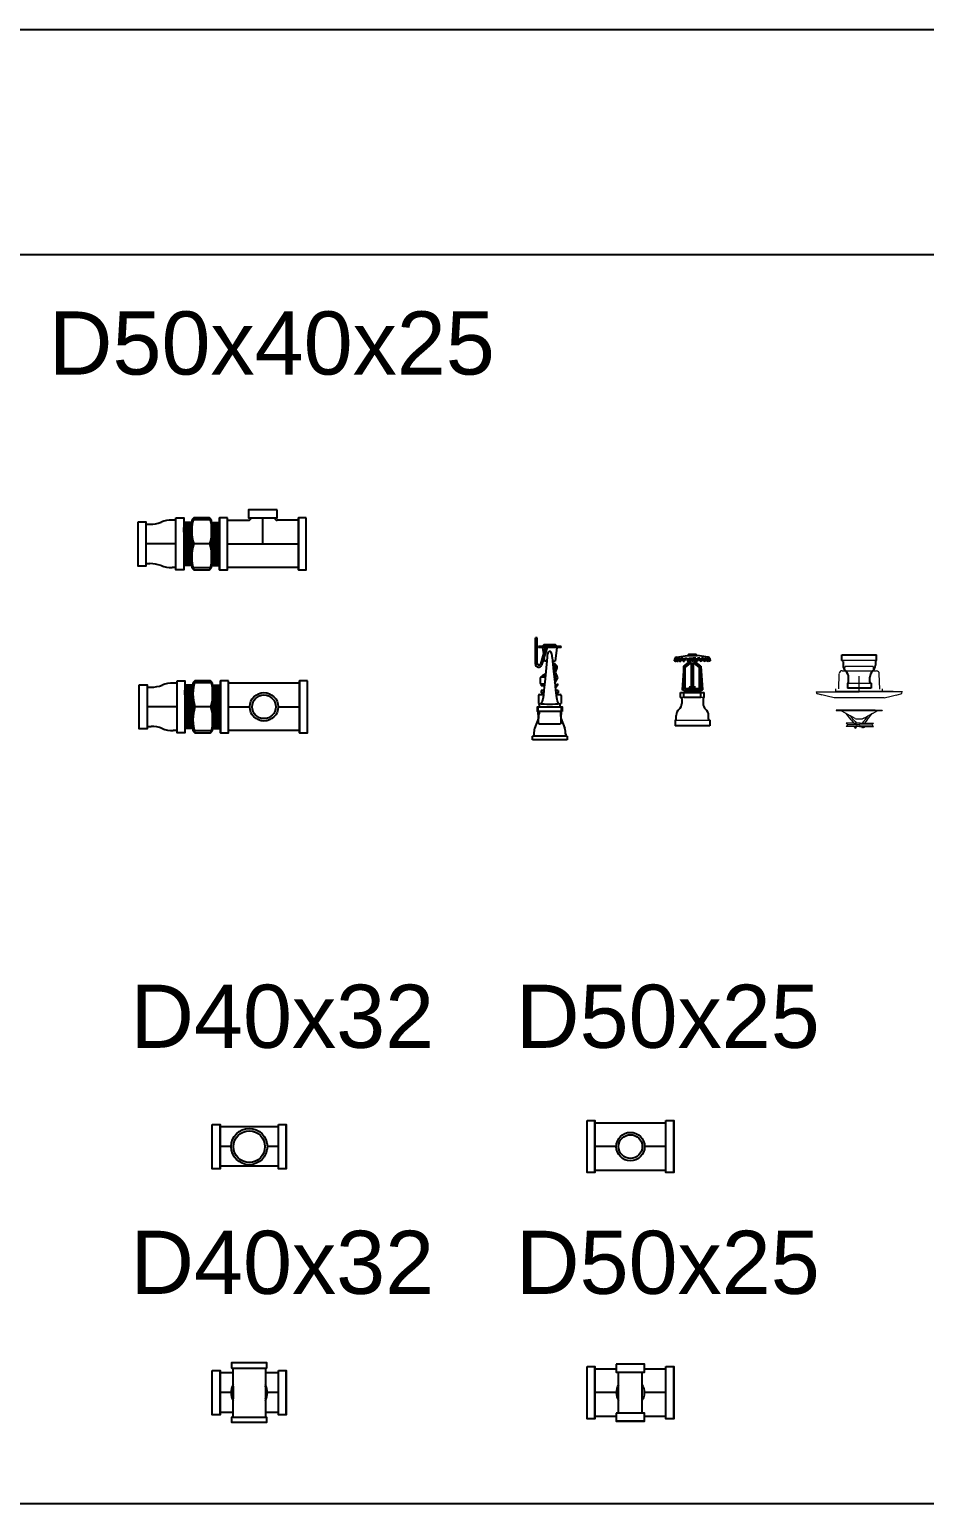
# Model space of a CAD drawing. Header units: millimetres. Extents: x 1218 to 72853, y -34712 to 16286.
# Drawn here: x 40524 to 41658, y 9231 to 11099 of the extents above; entities that cross this region are included whole.
import ezdxf

# ---------------------------------------------------------------- set-up
doc = ezdxf.new("R2010")
doc.units = ezdxf.units.MM
doc.styles.get("Standard").update_dxf_attribs({"font": 'arial.ttf'})

# ---------------------------------------------------------------- blocks, each defined once
blk = doc.blocks.new('TE+GIAM-DN50x40x25 PCCC')
for p, q in [((-148.1, 25), (-143.1, 25)), ((-110.1, 30), (-115.1, 30)), ((-65, 30.4), (-90.1, 30.4)), ((-55, -33), (-55, 33)), ((-45, -33), (-45, 33)), ((-45, 30), (-18, 30)), ((45, 30), (18, 30)), ((45, -33), (45, 33)), ((55, -33), (55, 33)), ((-65, 0), (-90.1, 0, 0)), ((-148.1, -25), (-143.1, -25)), ((-110.1, -30), (-115.1, -30)), ((-65, -30.4), (-90.1, -30.4)), ((45, -30), (-45, -30))]:
    blk.add_line(p, q)
at = {"extrusion": (-6.25499e-05, 0, 1)}
for p, q in [((-90.1, 27.3, 0), (-100.1, 27.3)), ((-90.1, -25.7, 0), (-90.1, 25.7, 0)), ((-90.1, -27.3, 0), (-100.1, -27.3))]:
    blk.add_line(p, q, dxfattribs=at)
at = {"ltscale": 1e-13}
for p, q in [((-100.1, 27.3), (-100.1, -27.3)), ((-55, 27.3), (-55, -27.3))]:
    blk.add_line(p, q, dxfattribs=at)
at = {"color": 8, "ltscale": 1e-13}
for p, q in [((-98.5, -27.3, 0), (-100.1, 20.9, 0)), ((-96.7, -27.3, 0), (-98.5, 27.3, 0)), ((-94.9, -27.3, 0), (-96.7, 27.3, 0)), ((-93.1, -27.3, 0), (-94.9, 27.3, 0)), ((-91.3, -27.3, 0), (-93.1, 27.3, 0)), ((-90.1, -9.9, 0), (-91.3, 27.3, 0)), ((-65, -9.9, 0), (-63.8, 27.3, 0)), ((-63.8, -27.3, 0), (-62, 27.3, 0)), ((-62, -27.3, 0), (-60.2, 27.3, 0)), ((-60.2, -27.3, 0), (-58.4, 27.3, 0)), ((-58.4, -27.3, 0), (-56.6, 27.3, 0)), ((-56.6, -27.3, 0), (-55, 20.9, 0))]:
    blk.add_line(p, q, dxfattribs=at)
at = {"extrusion": (6.25499e-05, 0, 1)}
for p, q in [((-87.5, 33, 0), (-90.1, 30.4)), ((-90.1, 30.4), (-90.1, -30.4)), ((-67.6, 33, 0), (-87.5, 33, 0)), ((-65, 30.4), (-67.6, 33, 0)), ((-65, -30.4), (-65, 30.4)), ((-65, 27.3, 0), (-55, 27.3)), ((-65, -25.7, 0), (-65, 25.7, 0)), ((-90.1, -30.4), (-87.5, -33, 0)), ((-87.5, -33, 0), (-67.6, -33, 0)), ((-67.6, -33, 0), (-65, -30.4)), ((-65, -27.3, 0), (-55, -27.3))]:
    blk.add_line(p, q, dxfattribs=at)
at = {"color": 8}
for p, q in [((0, 0), (0, 33)), ((-110.1, 0), (-148.1, 0)), ((-45, 0), (0, 0)), ((0, 0), (45, 0))]:
    blk.add_line(p, q, dxfattribs=at)
for points in [[(18, 43), (-18, 43), (-18, 33), (18, 33)], [(-158.1, 28), (-148.1, 28), (-148.1, -28), (-158.1, -28)], [(-110.1, 33), (-100.1, 33), (-100.1, -33), (-110.1, -33)], [(-45, 33), (-55, 33), (-55, -33), (-45, -33)], [(55, 33), (45, 33), (45, -33), (55, -33)]]:
    blk.add_lwpolyline(points, close=True)
at = {"extrusion": (-6.25499e-05, 0, 1), "elevation": 0}
blk.add_lwpolyline([(-87.5, 33, 0.156163), (-87.5, 0, 0.156163), (-87.5, -33)], format="xyb", dxfattribs=at)
at = {"extrusion": (6.25499e-05, 0, 1), "elevation": 0}
blk.add_lwpolyline([(-67.6, 33, -0.156163), (-67.6, 0, -0.156163), (-67.6, -33)], format="xyb", dxfattribs=at)
for centre, radius, start, end in [((-142.1, 60), 35, 268.403, 291.8464), ((-116, -5), 35, 88.403, 111.8464), ((-18, 33), 3, 270, 0), ((18, 33), 3, 180, 270), ((-142.1, -60), 35, 68.1536, 91.597), ((-116, 5), 35, 248.1536, 271.597)]:
    blk.add_arc(centre, radius, start, end)
at = {"flags": 1}
for p in [(0, 43), (-158.1, 0), (55, 0)]:
    blk.add_attdef('AMC', p, '', height=0.5, dxfattribs=at)
blk = doc.blocks.new('TEUP+GIAM-DN50x40x25 PCCC')
for p, q in [((-148.1, 25), (-143.1, 25)), ((-110.1, 30), (-115.1, 30)), ((-65, 30.4), (-90.1, 30.4)), ((-55, -33), (-55, 33)), ((-45, -33), (-45, 33)), ((45, 30), (-45, 30)), ((45, -33), (45, 33)), ((55, -33), (55, 33)), ((-65, 0), (-90.1, 0, 0)), ((-148.1, -25), (-143.1, -25)), ((-110.1, -30), (-115.1, -30)), ((-65, -30.4), (-90.1, -30.4)), ((45, -30), (-45, -30))]:
    blk.add_line(p, q)
at = {"extrusion": (-6.25499e-05, 0, 1)}
for p, q in [((-90.1, 27.3, 0), (-100.1, 27.3)), ((-90.1, -25.7, 0), (-90.1, 25.7, 0)), ((-90.1, -27.3, 0), (-100.1, -27.3))]:
    blk.add_line(p, q, dxfattribs=at)
at = {"ltscale": 1e-13}
for p, q in [((-100.1, 27.3), (-100.1, -27.3)), ((-55, 27.3), (-55, -27.3))]:
    blk.add_line(p, q, dxfattribs=at)
at = {"color": 8, "ltscale": 1e-13}
for p, q in [((-98.5, -27.3, 0), (-100.1, 20.9, 0)), ((-96.7, -27.3, 0), (-98.5, 27.3, 0)), ((-94.9, -27.3, 0), (-96.7, 27.3, 0)), ((-93.1, -27.3, 0), (-94.9, 27.3, 0)), ((-91.3, -27.3, 0), (-93.1, 27.3, 0)), ((-90.1, -9.9, 0), (-91.3, 27.3, 0)), ((-65, -9.9, 0), (-63.8, 27.3, 0)), ((-63.8, -27.3, 0), (-62, 27.3, 0)), ((-62, -27.3, 0), (-60.2, 27.3, 0)), ((-60.2, -27.3, 0), (-58.4, 27.3, 0)), ((-58.4, -27.3, 0), (-56.6, 27.3, 0)), ((-56.6, -27.3, 0), (-55, 20.9, 0))]:
    blk.add_line(p, q, dxfattribs=at)
at = {"extrusion": (6.25499e-05, 0, 1)}
for p, q in [((-87.5, 33, 0), (-90.1, 30.4)), ((-90.1, 30.4), (-90.1, -30.4)), ((-67.6, 33, 0), (-87.5, 33, 0)), ((-65, 30.4), (-67.6, 33, 0)), ((-65, -30.4), (-65, 30.4)), ((-65, 27.3, 0), (-55, 27.3)), ((-65, -25.7, 0), (-65, 25.7, 0)), ((-90.1, -30.4), (-87.5, -33, 0)), ((-87.5, -33, 0), (-67.6, -33, 0)), ((-67.6, -33, 0), (-65, -30.4)), ((-65, -27.3, 0), (-55, -27.3))]:
    blk.add_line(p, q, dxfattribs=at)
at = {"color": 8}
for p, q in [((-110.1, 0), (-148.1, 0)), ((-45, 0), (-18, 0)), ((18, 0), (45, 0))]:
    blk.add_line(p, q, dxfattribs=at)
for points in [[(-158.1, 28), (-148.1, 28), (-148.1, -28), (-158.1, -28)], [(-110.1, 33), (-100.1, 33), (-100.1, -33), (-110.1, -33)], [(-45, 33), (-55, 33), (-55, -33), (-45, -33)], [(55, 33), (45, 33), (45, -33), (55, -33)]]:
    blk.add_lwpolyline(points, close=True)
at = {"extrusion": (-6.25499e-05, 0, 1), "elevation": 0}
blk.add_lwpolyline([(-87.5, 33, 0.156163), (-87.5, 0, 0.156163), (-87.5, -33)], format="xyb", dxfattribs=at)
at = {"extrusion": (6.25499e-05, 0, 1), "elevation": 0}
blk.add_lwpolyline([(-67.6, 33, -0.156163), (-67.6, 0, -0.156163), (-67.6, -33)], format="xyb", dxfattribs=at)
blk.add_circle((0, 0), 18)
at = {"color": 8}
blk.add_circle((0, 0), 15, dxfattribs=at)
for centre, start, end in [((-142.1, 60), 268.403, 291.8464), ((-116, -5), 88.403, 111.8464), ((-142.1, -60), 68.1536, 91.597), ((-116, 5), 248.1536, 271.597)]:
    blk.add_arc(centre, 35, start, end)
at = {"flags": 1}
for p in [(-158.1, 0), (55, 0)]:
    blk.add_attdef('AMC', p, '', height=0.5, dxfattribs=at)
blk = doc.blocks.new('TEUP-DN40x32 PCCC')
for p, q in [((-47, -28), (-47, 28)), ((-37, -28), (-37, 28)), ((37, 25), (-37, 25)), ((37, -28), (37, 28)), ((47, -28), (47, 28)), ((37, -25), (-37, -25))]:
    blk.add_line(p, q)
at = {"color": 8}
for p, q in [((-23, 0), (-37, 0)), ((37, 0), (23, 0))]:
    blk.add_line(p, q, dxfattribs=at)
for points in [[(-47, 28), (-37, 28), (-37, -28), (-47, -28)], [(37, 28), (47, 28), (47, -28), (37, -28)]]:
    blk.add_lwpolyline(points, close=True)
blk.add_circle((0, 0), 23)
blk.add_circle((0, 0), 20, dxfattribs=at)
at = {"flags": 1}
for p in [(-47, 0), (47, 0)]:
    blk.add_attdef('AMC', p, '', height=0.5, dxfattribs=at)
blk = doc.blocks.new('TEUP-DN50x25 PCCC')
for p, q in [((-55, -33), (-55, 33)), ((-45, -33), (-45, 33)), ((-45, 30), (45, 30)), ((45, -33), (45, 33)), ((55, -33), (55, 33)), ((-45, -30), (45, -30))]:
    blk.add_line(p, q)
at = {"color": 8}
for p, q in [((-18, 0), (-45, 0)), ((45, 0), (18, 0))]:
    blk.add_line(p, q, dxfattribs=at)
for points in [[(-55, 33), (-45, 33), (-45, -33), (-55, -33)], [(45, 33), (55, 33), (55, -33), (45, -33)]]:
    blk.add_lwpolyline(points, close=True)
blk.add_circle((0, 0), 18)
blk.add_circle((0, 0), 15, dxfattribs=at)
at = {"flags": 1}
for p in [(-55, 0), (55, 0)]:
    blk.add_attdef('AMC', p, '', height=0.5, dxfattribs=at)
blk = doc.blocks.new('DAUPHUNLEN-FRONT PCCC')
for p, q in [((-22, 43.2), (-22.8, 40.2)), ((-22.8, 40.2), (-22.4, 42.6)), ((-22.8, 40.2), (-21.5, 39.9)), ((-21.2, 43.6), (-22.2, 40.2)), ((-22.2, 40.2), (-21.5, 40)), ((-22.2, 40.2), (-21.8, 40.2)), ((-22, 43.2), (-21.2, 43.6)), ((-22, 43.2), (-21.3, 43.2)), ((-20.3, 43.6), (-21.8, 40.2)), ((-20.6, 39.9), (-21.8, 40.2)), ((-21.5, 40), (-21, 39.9)), ((-21.5, 40), (-21.5, 39.9)), ((-21.5, 39.9), (-21.5, 39.9)), ((-21, 39.9), (-20.6, 39.9)), ((-19.3, 42.8), (-20.6, 39.9)), ((-20.3, 43.6), (-19.1, 43.6)), ((-20.3, 43.6), (-19.2, 43.3)), ((-20.2, 44.8), (-6.3, 47.2)), ((-19.3, 42.8), (-20.2, 40.2)), ((-20.2, 40.2), (-19, 39.9)), ((-20.2, 40.2), (-19.3, 40.2)), ((-19.1, 43.6), (-19.3, 42.8)), ((-17.9, 43.6), (-19.3, 40.2)), ((-18.2, 39.9), (-19.3, 40.2)), ((-19, 39.9), (-18.2, 39.9)), ((-16.8, 43.3), (-18.2, 39.9)), ((-17.9, 43.6), (-16, 43.6)), ((-17.9, 43.6), (-16.8, 43.3)), ((-16.8, 43.3), (-16, 43.3)), ((-16, 43.3), (-16.7, 40.2)), ((-16.7, 40.2), (-15.8, 39.9)), ((-16.7, 40.2), (-15.5, 40.2)), ((-16, 43.6), (-16, 43.3)), ((-15.8, 39.9), (-14.7, 39.9)), ((-14.3, 43.6), (-15.5, 40.2)), ((-14.7, 39.9), (-15.5, 40.2)), ((-13.4, 43.3), (-14.7, 39.9)), ((-14.3, 43.6), (-11.7, 43.6)), ((-14.3, 43.6), (-13.4, 43.3)), ((-13.4, 43.3), (-11.8, 43.3)), ((-11.8, 43.3), (-12.1, 40.2)), ((-12.1, 40.2), (-11.5, 39.9)), ((-12.1, 40.2), (-10.7, 40.2)), ((-11.7, 43.6), (-11.8, 43.3)), ((-11.5, 39.9), (-10.1, 39.9)), ((-10.9, 33.6), (-2.7, 40)), ((-9.7, 43.6), (-10.7, 40.2)), ((-10.1, 39.9), (-10.7, 40.2)), ((-9.1, 43.3), (-10.1, 39.9)), ((-9.7, 43.6), (-6.7, 43.6)), ((-9.7, 43.6), (-9.1, 43.3)), ((-9.1, 43.3), (-6.7, 43.3)), ((-6.7, 43.6), (-6.7, 43.3)), ((-6.7, 43.3), (-6.7, 40.2)), ((-6.7, 40.2), (-6.4, 39.9)), ((-6.7, 40.2), (-5.1, 40.2)), ((-6.4, 39.9), (-4.8, 39.9)), ((-6.3, 47.2), (6.2, 47.2)), ((-5.4, 47.4), (-5.4, 47.2)), ((-4.4, 43.6), (-5.1, 40.2)), ((-4.8, 39.9), (-5.1, 40.2)), ((-4.1, 43.3), (-4.8, 39.9)), ((4.5, 48.2), (-4.6, 48.2)), ((-4.4, 43.6), (-4.1, 43.3)), ((-4.4, 43.6), (-1.2, 43.6)), ((-4.1, 43.3), (-1.2, 43.3)), ((-1.2, 43.6), (-1.2, 43.3)), ((-1.2, 43.3), (-0.9, 40.2)), ((-0.9, 40.2), (-0.8, 39.9)), ((0.8, 40.2), (-0.9, 40.2)), ((0.7, 39.9), (-0.8, 39.9)), ((0.8, 40.2), (0.7, 39.9)), ((1.1, 43.3), (0.8, 40.2)), ((1.1, 43.6), (1.1, 43.3)), ((4.3, 43.6), (1.1, 43.6)), ((4, 43.3), (1.1, 43.3)), ((10.8, 33.6), (2.6, 40)), ((4.3, 43.6), (4, 43.3)), ((4, 43.3), (4.7, 39.9)), ((4.3, 43.6), (5, 40.2)), ((4.7, 39.9), (5, 40.2)), ((6.3, 39.9), (4.7, 39.9)), ((6.6, 40.2), (5, 40.2)), ((5.3, 47.4), (5.3, 47.2)), ((20.1, 44.8), (6.2, 47.2)), ((6.6, 40.2), (6.3, 39.9)), ((6.6, 43.6), (6.6, 43.3)), ((9.6, 43.6), (6.6, 43.6)), ((9, 43.3), (6.6, 43.3)), ((6.6, 43.3), (6.6, 40.2)), ((9.6, 43.6), (9, 43.3)), ((9, 43.3), (10, 39.9)), ((9.6, 43.6), (10.6, 40.2)), ((10, 39.9), (10.6, 40.2)), ((11.4, 39.9), (10, 39.9)), ((12, 40.2), (10.6, 40.2)), ((12, 40.2), (11.4, 39.9)), ((14.2, 43.6), (11.6, 43.6)), ((11.6, 43.6), (11.7, 43.3)), ((13.3, 43.3), (11.7, 43.3)), ((11.7, 43.3), (12, 40.2)), ((14.2, 43.6), (13.3, 43.3)), ((13.3, 43.3), (14.6, 39.9)), ((14.2, 43.6), (15.4, 40.2)), ((14.6, 39.9), (15.4, 40.2)), ((15.7, 39.9), (14.6, 39.9)), ((16.6, 40.2), (15.4, 40.2)), ((16.6, 40.2), (15.7, 39.9)), ((15.9, 43.6), (15.9, 43.3)), ((17.8, 43.6), (15.9, 43.6)), ((16.7, 43.3), (15.9, 43.3)), ((15.9, 43.3), (16.6, 40.2)), ((17.8, 43.6), (16.7, 43.3)), ((16.7, 43.3), (18.1, 39.9)), ((17.8, 43.6), (19.2, 40.2)), ((18.1, 39.9), (19.2, 40.2)), ((18.9, 39.9), (18.1, 39.9)), ((20, 40.2), (18.9, 39.9)), ((20.2, 43.6), (19, 43.6)), ((19, 43.6), (19.2, 42.8)), ((20.2, 43.6), (19.1, 43.3)), ((19.2, 42.8), (20, 40.2)), ((19.2, 42.8), (20.5, 39.9)), ((20, 40.2), (19.2, 40.2)), ((20.2, 43.6), (21.7, 40.2)), ((20.5, 39.9), (21.7, 40.2)), ((20.9, 39.9), (20.5, 39.9)), ((21.4, 40), (20.9, 39.9)), ((21.9, 43.2), (21.1, 43.6)), ((21.1, 43.6), (22.1, 40.2)), ((21.9, 43.2), (21.2, 43.2)), ((22.7, 40.2), (21.4, 39.9)), ((22.1, 40.2), (21.4, 40)), ((21.4, 40), (21.4, 39.9)), ((21.4, 39.9), (21.4, 39.9)), ((22.1, 40.2), (21.7, 40.2)), ((21.9, 43.2), (22.7, 40.2)), ((22.7, 40.2), (22.3, 42.6)), ((-10.9, 33.6), (-12.9, 3.7)), ((-10.9, 2.5), (-10.9, 33.6)), ((-9.1, 32), (-2.7, 37)), ((-9.1, 4.9), (-9.1, 32)), ((-1.2, 36.9), (-1.4, 36.8)), ((-1.4, 36.8), (-1.2, 36.7)), ((-1.4, 36.6), (-1.2, 36.7)), ((-1.2, 36.5), (-1.4, 36.6)), ((-1.4, 36.4), (-1.2, 36.5)), ((-1.2, 36.2), (-1.4, 36.4)), ((-1.4, 35.5), (-1.4, 7)), ((-1.4, 33.4), (-0.8, 33.4)), ((-1.4, 32.2), (-0.8, 32.2)), ((-1.4, 31), (-0.8, 31)), ((-1.4, 29.8), (-0.8, 29.8)), ((-1.4, 28.6), (-0.8, 28.6)), ((-1.4, 27.4), (-0.8, 27.4)), ((-1.4, 26.2), (-0.8, 26.2)), ((-1.4, 25), (-0.8, 25)), ((-1.4, 23.8), (-0.8, 23.8)), ((-1.4, 22.6), (-0.8, 22.6)), ((-1.4, 22), (-0.8, 22)), ((-1.4, 20.8), (-0.8, 20.8)), ((-1.4, 19.6), (-0.8, 19.6)), ((1.1, 36.8), (-1.2, 36.7)), ((-1.2, 36.5), (1.1, 36.6)), ((-1.2, 36.2), (1.1, 36.4)), ((-0.8, 32.8), (-0.2, 32.8)), ((-0.8, 31.6), (-0.2, 31.6)), ((-0.8, 30.4), (-0.2, 30.4)), ((-0.8, 29.2), (-0.2, 29.2)), ((-0.8, 28), (-0.2, 28)), ((-0.8, 26.8), (-0.2, 26.8)), ((-0.8, 25.6), (-0.2, 25.6)), ((-0.8, 24.4), (-0.2, 24.4)), ((-0.8, 23.2), (-0.2, 23.2)), ((-0.8, 21.4), (-0.2, 21.4)), ((-0.8, 20.2), (-0.2, 20.2)), ((-0.8, 19), (-0.2, 19)), ((-0.2, 33.4), (-0.1, 33.4)), ((-0.2, 32.2), (-0.1, 32.2)), ((-0.2, 31), (-0.1, 31)), ((-0.2, 29.8), (-0.1, 29.8)), ((-0.2, 28.6), (-0.1, 28.6)), ((-0.2, 27.4), (-0.1, 27.4)), ((-0.2, 26.2), (-0.1, 26.2)), ((-0.2, 25), (-0.1, 25)), ((-0.2, 23.8), (-0.1, 23.8)), ((-0.2, 22.6), (-0.1, 22.6)), ((-0.2, 22), (-0.1, 22)), ((-0.2, 20.8), (-0.1, 20.8)), ((-0.2, 19.6), (-0.1, 19.6)), ((-0.1, 33.4), (0.4, 33.4)), ((-0.1, 32.2), (0.4, 32.2)), ((-0.1, 31), (0.4, 31)), ((-0.1, 29.8), (0.4, 29.8)), ((-0.1, 28.6), (0.4, 28.6)), ((-0.1, 27.4), (0.4, 27.4)), ((-0.1, 26.2), (0.4, 26.2)), ((-0.1, 25), (0.4, 25)), ((-0.1, 23.8), (0.4, 23.8)), ((-0.1, 22.6), (0.4, 22.6)), ((-0.1, 22), (0.4, 22)), ((-0.1, 20.8), (0.4, 20.8)), ((-0.1, 19.6), (0.4, 19.6)), ((0.4, 32.8), (1, 32.8)), ((0.4, 31.6), (1, 31.6)), ((0.4, 30.4), (1, 30.4)), ((0.4, 29.2), (1, 29.2)), ((0.4, 28), (1, 28)), ((0.4, 26.8), (1, 26.8)), ((0.4, 25.6), (1, 25.6)), ((0.4, 24.4), (1, 24.4)), ((0.4, 23.2), (1, 23.2)), ((0.4, 21.4), (1, 21.4)), ((0.4, 20.2), (1, 20.2)), ((0.4, 19), (1, 19)), ((1, 33.4), (1.2, 33.4)), ((1, 32.2), (1.2, 32.2)), ((1, 31), (1.2, 31)), ((1, 29.8), (1.2, 29.8)), ((1, 28.6), (1.2, 28.6)), ((1, 27.4), (1.2, 27.4)), ((1, 26.2), (1.2, 26.2)), ((1, 25), (1.2, 25)), ((1, 23.8), (1.2, 23.8)), ((1, 22.6), (1.2, 22.6)), ((1, 22), (1.2, 22)), ((1, 20.8), (1.2, 20.8)), ((1, 19.6), (1.2, 19.6)), ((1.2, 36.9), (1.1, 37)), ((1.2, 36.9), (1.1, 36.8)), ((1.1, 36.8), (1.3, 36.7)), ((1.1, 36.6), (1.3, 36.7)), ((1.3, 36.5), (1.1, 36.6)), ((1.1, 36.4), (1.3, 36.5)), ((1.3, 36.2), (1.1, 36.4)), ((1.2, 7), (1.2, 35.5)), ((9, 32), (2.6, 37)), ((9, 4.9), (9, 32)), ((10.8, 2.5), (10.8, 33.6)), ((10.8, 33.6), (12.8, 3.7)), ((-15, -6), (-15, 0)), ((-15, 0), (15, 0)), ((-10.9, 2.5), (-12.9, 3.7)), ((10.8, 2.5), (-10.9, 2.5)), ((-10.8, -6), (-10.8, 0.5)), ((10.8, 0.5), (-10.8, 0.5)), ((9, 4.9), (-9.1, 4.9)), ((-7, 0.8), (-7.5, 0.5)), ((-7.3, 1), (-7.1, 1.1)), ((-7.3, 1), (-1, 0.9)), ((-7.3, 1), (-7, 0.8)), ((-7, 0.8), (-1, 0.9)), ((-6, 4.9), (-6, 2.5)), ((-2, 4.9), (-4, 7)), ((3.8, 7), (-4, 7)), ((-1.4, 18.4), (-0.8, 18.4)), ((-1.4, 17.2), (-0.8, 17.2)), ((-1.4, 16), (-0.8, 16)), ((-1.4, 14.8), (-0.8, 14.8)), ((-1.4, 13.6), (-0.8, 13.6)), ((-1.4, 12.4), (-0.8, 12.4)), ((-1.4, 11.2), (-0.8, 11.2)), ((-1.4, 10.2), (-0.8, 10.2)), ((-1.4, 9), (-0.8, 9)), ((-1.4, 7.8), (-0.8, 7.8)), ((-1.4, 7), (1.2, 7)), ((-0.8, 17.8), (-0.2, 17.8)), ((-0.8, 16.6), (-0.2, 16.6)), ((-0.8, 15.4), (-0.2, 15.4)), ((-0.8, 14.2), (-0.2, 14.2)), ((-0.8, 13), (-0.2, 13)), ((-0.8, 11.8), (-0.2, 11.8)), ((-0.8, 10.8), (-0.2, 10.8)), ((-0.8, 9.6), (-0.2, 9.6)), ((-0.8, 8.4), (-0.2, 8.4)), ((-0.8, 7.2), (-0.2, 7.2)), ((-0.2, 18.4), (-0.1, 18.4)), ((-0.2, 17.2), (-0.1, 17.2)), ((-0.2, 16), (-0.1, 16)), ((-0.2, 14.8), (-0.1, 14.8)), ((-0.2, 13.6), (-0.1, 13.6)), ((-0.2, 12.4), (-0.1, 12.4)), ((-0.2, 11.2), (-0.1, 11.2)), ((-0.2, 10.2), (-0.1, 10.2)), ((-0.2, 9), (-0.1, 9)), ((-0.2, 7.8), (-0.1, 7.8)), ((-0.1, 18.4), (0.4, 18.4)), ((-0.1, 17.2), (0.4, 17.2)), ((-0.1, 16), (0.4, 16)), ((-0.1, 14.8), (0.4, 14.8)), ((-0.1, 13.6), (0.4, 13.6)), ((-0.1, 12.4), (0.4, 12.4)), ((-0.1, 11.2), (0.4, 11.2)), ((-0.1, 10.2), (0.4, 10.2)), ((-0.1, 9), (0.4, 9)), ((-0.1, 7.8), (0.4, 7.8)), ((0.4, 17.8), (1, 17.8)), ((0.4, 16.6), (1, 16.6)), ((0.4, 15.4), (1, 15.4)), ((0.4, 14.2), (1, 14.2)), ((0.4, 13), (1, 13)), ((0.4, 11.8), (1, 11.8)), ((0.4, 10.8), (1, 10.8)), ((0.4, 9.6), (1, 9.6)), ((0.4, 8.4), (1, 8.4)), ((0.4, 7.2), (1, 7.2)), ((1, 18.4), (1.2, 18.4)), ((1, 17.2), (1.2, 17.2)), ((1, 16), (1.2, 16)), ((1, 14.8), (1.2, 14.8)), ((1, 13.6), (1.2, 13.6)), ((1, 12.4), (1.2, 12.4)), ((1, 11.2), (1.2, 11.2)), ((1, 10.2), (1.2, 10.2)), ((1, 9), (1.2, 9)), ((1, 7.8), (1.2, 7.8)), ((1.9, 4.9), (3.8, 7)), ((5.9, 4.9), (5.9, 2.5)), ((7.8, 0.6), (7, 1.1)), ((7.8, 0.6), (7.6, 0.5)), ((10.8, 2.5), (12.8, 3.7)), ((10.8, -6), (10.8, 0.5)), ((15, -6), (15, 0)), ((-15, -6), (-15, -6)), ((-13.5, -7.5), (-13.5, -13.6)), ((10.8, -6), (-10.8, -6)), ((13.5, -7.5), (13.5, -13.6)), ((15, -6), (15, -6)), ((-22, -35), (-22, -42)), ((-22, -35), (-22, -35)), ((-20.5, -33.5), (-20.5, -28.8)), ((20.5, -33.5), (20.5, -28.8)), ((22, -35), (22, -42)), ((22, -35), (22, -35)), ((22, -42), (-22, -42))]:
    blk.add_line(p, q)
at = {"lineweight": 0}
for p, q in [((13.5, -6), (-13.5, -6)), ((-20.5, -35), (20.5, -35))]:
    blk.add_line(p, q, dxfattribs=at)
blk.add_lwpolyline([(-2.7, 37), (2.6, 37), (2.6, 43.1), (-2.7, 43.1)], close=True)
for centre, radius, start, end in [((-23.5, -13.6), 10, 310.5416, 0), ((-15, -7.5), 1.5, 0, 90), ((15, -7.5), 1.5, 90, 180), ((23.5, -13.6), 10, 180, 229.4584), ((-22, -33.5), 1.5, 270, 0), ((-10.5, -28.8), 10, 130.5416, 180), ((10.5, -28.8), 10, 0, 49.4584), ((22, -33.5), 1.5, 180, 270)]:
    blk.add_arc(centre, radius, start, end)
for centre, major_axis, start_param, end_param in [((-19.8, 42.2), (-1.85, -1.85), 4.101524, 5.323254), ((-4.6, 47.4), (0.593, -0.593), 2.356194, 3.926991), ((4.5, 47.4), (-0.593, -0.593), 2.356194, 3.926991), ((-9.4, 18.3), (-20.8, -20.8), 3.218772, 3.352404), ((19.7, 42.2), (1.85, -1.85), 0.959931, 2.181662), ((-7.5, 1.8), (-0.542, -0.542), 1.308997, 3.88955), ((7.4, 1.8), (-0.542, -0.542), 3.964432, 6.473776)]:
    blk.add_ellipse(centre, major_axis=major_axis, ratio=1, start_param=start_param, end_param=end_param)
for points in [[(-1.4, 35.5), (-1.2, 35.9), (-0.7, 36.3)], [(1.2, 35.5), (1.1, 35.9), (0.4, 36.3)]]:
    blk.add_spline(points, degree=3)
at = {"flags": 1}
blk.add_attdef('AMC', (0, -42), '', height=0.5, dxfattribs=at)
blk = doc.blocks.new('DAUPHUNXUONG-FRONT PCCC')
for p, q in [((-22, 40, 0), (-22, 47, 0)), ((-22, 47, 0), (22, 47, 0)), ((-22, 40, 0), (-22, 40, 0)), ((-20.5, 38.5, 0), (-20.5, 33.8, 0)), ((20.5, 38.5, 0), (20.5, 33.8, 0)), ((22, 40, 0), (22, 47, 0)), ((22, 40, 0), (22, 40, 0)), ((-15, 11, 0), (-15, 5, 0)), ((-15, 11, 0), (-15, 11, 0)), ((15, 5, 0), (-15, 5, 0)), ((-13.5, 12.5, 0), (-13.5, 18.6, 0)), ((13.5, 12.5, 0), (13.5, 18.6, 0)), ((15, 11, 0), (15, 5, 0)), ((15, 11, 0), (15, 11, 0))]:
    blk.add_line(p, q)
at = {"lineweight": 0}
for p, q in [((20.5, 40, 0), (-20.5, 40, 0)), ((-13.5, 11, 0), (13.5, 11, 0))]:
    blk.add_line(p, q, dxfattribs=at)
at = {"lineweight": 20}
for p, q in [((-26, 3.9), (-25.5, 23.2)), ((-25.5, 22.5), (-25.5, 23.2)), ((-21.4, 27), (-21.7, 27)), ((-18.1, 26.9), (-18.1, 31.2)), ((-18.1, 28.8), (-18.1, 27)), ((-18.1, 26.9), (21.9, 26.9)), ((-16.8, 32.5), (16.9, 32.5)), ((0, 1.2), (0, 20)), ((18.1, 26.9), (18.1, 31.2)), ((26, 3.7), (25.4, 23.2)), ((-54.7, 0), (0, 0)), ((-29.6, 0), (-29.6, 3.9)), ((-29.6, 1.2), (29.5, 1.2)), ((54.7, 0), (0, 0)), ((29.5, 0), (29.5, 3.9)), ((43.1, 0.5), (29.5, 0.5)), ((-46.8, -3.9), (-52.8, -2.5)), ((-31.8, -7.6), (-51.3, -2.8)), ((31.8, -7.6), (-31.8, -7.6)), ((31.8, -7.6), (51.3, -2.8)), ((46.8, -3.9), (52.8, -2.5)), ((-20.1, -23), (-29.3, -23)), ((-29.3, -23), (-29.3, -23.5)), ((-29.3, -23.5), (23.6, -23.5)), ((-16.6, -27.3), (-23.5, -23.5)), ((20.2, -23), (-20.1, -23)), ((-15.6, -23), (-17.2, -23)), ((-16.6, -27.3), (-11, -30.4)), ((-10.2, -35.1), (-16.6, -27.3)), ((-5.1, -33.7), (-11.1, -30.4)), ((-7.1, -35.3), (-11.1, -30.4)), ((-10, -35.3), (-6.7, -39.4)), ((-7.1, -35.3), (-5.2, -37.5)), ((-5.1, -33.7), (-4.2, -34.2)), ((-4.2, -34.2), (4.3, -34.2)), ((6.1, -33.2), (4.3, -34.2)), ((7.4, -35.1), (5.4, -37.5)), ((6.1, -33.2), (7.1, -32.6)), ((6.7, -32.8), (11.3, -30.3)), ((10.2, -35.3), (6.9, -39.4)), ((7.4, -35.1), (11.2, -30.3)), ((10.2, -35.2), (16.6, -27.4)), ((16.7, -27.3), (11.3, -30.3)), ((16.7, -27.3), (23.6, -23.5)), ((20.2, -23), (24.8, -23)), ((23.6, -23.5), (29.2, -23.5)), ((24.8, -23), (26.1, -23)), ((26.1, -23), (29.2, -23)), ((29.2, -23), (29.2, -23.5)), ((-16.3, -39.4), (-16.5, -39.5)), ((-14.4, -41.5), (-16.5, -39.5)), ((-14.4, -41.6), (-16.5, -43.6)), ((-16.3, -43.8), (-16.5, -43.6)), ((-6.7, -39.4), (-16.3, -39.4)), ((-5.8, -43.8), (-16.3, -43.8)), ((-4.9, -41.5), (-14.4, -41.5)), ((-4.9, -41.6), (-14.4, -41.6)), ((-6.7, -39.4), (-3.5, -39.4)), ((-6.3, -44.8), (-4.1, -45.8)), ((-5.8, -43.8), (-6.2, -44.8)), ((-5.8, -43.8), (-3.2, -43.8)), ((-5.2, -37.5), (-3.5, -39.4)), ((-4.9, -41.5), (-2.5, -41.5)), ((-2.6, -41.6), (-4.9, -41.6)), ((-4.1, -45.8), (-3.3, -43.8)), ((1.2, -39.4), (-3.5, -39.4)), ((1.2, -43.8), (-3.3, -43.8)), ((0.9, -41.5), (-2.6, -41.5)), ((0.9, -41.6), (-2.6, -41.6)), ((0.3, -39.4), (3.7, -39.4)), ((0.3, -43.8), (3.5, -43.8)), ((0.6, -41.5), (2.8, -41.5)), ((0.6, -41.6), (2.8, -41.6)), ((2.8, -41.5), (5.2, -41.5)), ((2.8, -41.6), (5.2, -41.6)), ((3.5, -43.8), (6.1, -43.8)), ((4.3, -45.8), (3.5, -43.8)), ((5.4, -37.5), (3.7, -39.4)), ((3.7, -39.4), (6.9, -39.4)), ((6.5, -44.8), (4.3, -45.8)), ((5.1, -41.5), (15.9, -41.5)), ((5.1, -41.6), (15.9, -41.6)), ((6, -43.8), (6.4, -44.8)), ((6, -43.8), (17.8, -43.8)), ((6.9, -39.4), (17.8, -39.4)), ((15.9, -41.5), (18, -39.5)), ((15.9, -41.6), (18, -43.6)), ((17.8, -39.4), (18, -39.5)), ((17.8, -43.8), (18, -43.6))]:
    blk.add_line(p, q, dxfattribs=at)
blk.add_lwpolyline([(-21.5, 27), (-18.1, 27)], dxfattribs=at)
for centre, radius, start, end in [((-22, 38.5, 0), 1.5, 0, 90), ((22, 38.5, 0), 1.5, 90, 180), ((-10.5, 33.8, 0), 10, 180, 229.4584), ((-23.5, 18.6, 0), 10, 0, 49.4584), ((23.5, 18.6, 0), 10, 130.5416, 180), ((10.5, 33.8, 0), 10, 310.5416, 0), ((-15, 12.5, 0), 1.5, 270, 0), ((15, 12.5, 0), 1.5, 180, 270)]:
    blk.add_arc(centre, radius, start, end)
for centre, radius, start, end in [((-21.6, 23.1), 3.84, 90, 178.3453), ((-16.8, 31.2), 1.27, 90, 180), ((16.9, 31.2), 1.27, 0, 90), ((21.6, 23.1), 3.84, 1.6547, 84.6859), ((-52.4, -0.2), 2.28, 174.1815, 261.3305), ((52.4, -0.2), 2.28, 278.6695, 5.8185)]:
    blk.add_arc(centre, radius, start, end, dxfattribs=at)
at = {"flags": 1}
blk.add_attdef('AMC', (0, 47, 0), '', height=0.5, dxfattribs=at)
blk = doc.blocks.new('DAUPHUNNGANG PCCC')
for p, q in [((-18.1, 57), (-18.1, 90.5)), ((-16, 90.5), (-18.1, 90.5)), ((-16, 57.8), (-16, 90.5)), ((14.3, 79.5), (-14.3, 79.5)), ((-14.3, 78.1), (-14.3, 79.5)), ((14.3, 78.1), (-14.3, 78.1)), ((-5.6, 78.1), (-11.9, 56.9)), ((-3.3, 78.1), (-10.5, 55.7)), ((-9.5, 79.5), (-7.9, 81.1)), ((-9.3, 78.1), (-8, 69.9)), ((6.5, 81.6), (-6.5, 81.6)), ((9.2, 78.1), (6.7, 60.9)), ((9.4, 79.5), (7.9, 81.1)), ((14.3, 78.1), (14.3, 79.5)), ((-7.3, 65.4), (-6.7, 60.9)), ((-3.6, 60.9), (-6.7, 60.9)), ((3.6, 60.9), (6.7, 60.9)), ((-12.1, 39.2), (-12.1, 32.9)), ((-5.6, 40.6), (-10.7, 40.6)), ((-10, 40.6), (-10, 41.3)), ((-5.6, 41.3), (-10, 41.3)), ((-9.5, 42), (-5.2, 44.8)), ((-5.6, 42), (-9.5, 42)), ((-9.1, 41.3), (-9.1, 42)), ((4.2, 55.3), (5, 55.3)), ((5, 46.9), (7.9, 39.9)), ((6, 36.6), (7.9, 39.9)), ((6.4, 32.9), (10.2, 39.7)), ((7.3, 46.9), (9.1, 51.1)), ((10.2, 39.7), (7.3, 46.9)), ((-10.7, 31.4), (-10.7, 29.3)), ((-6.5, 31.4), (-10.7, 31.4)), ((-6.8, 29.3), (-10.7, 29.3)), ((-10.7, 23.6), (-10.7, 20.7)), ((-7.3, 23.6), (-10.7, 23.6)), ((-7.7, 20.7), (-10.7, 20.7)), ((-10, 20.7), (-10, 18.6)), ((-10, 19.6), (-7.8, 19.6)), ((6.8, 28.7), (8.9, 31.4)), ((7, 26.7), (10.7, 31.4)), ((10.7, 23.6), (7.3, 23.6)), ((10.7, 20.7), (7.7, 20.7)), ((7.8, 19.6), (10, 19.6)), ((8.9, 31.4), (10.7, 31.4)), ((10, 20.7), (10, 18.6)), ((10.7, 23.6), (10.7, 20.7)), ((-15, 2.9), (15, 2.9)), ((-15, 2.9), (-14.5, -17.1)), ((-14.3, 17.1), (-14.3, 7.1)), ((-12.9, 18.6), (-7.9, 18.6)), ((7.9, 18.6), (12.9, 18.6)), ((14.3, 17.1), (14.3, 7.1)), ((14.5, -17.1), (15, 2.9)), ((-14.2, -11.4, 0), (-19.3, -24.7, 0)), ((-14.5, -17.1), (-13.7, -18.6)), ((-13.7, -18.6), (13.7, -18.6)), ((-13.6, -2.9, 0), (-13.6, -6.1, 0)), ((13.6, -2.9, 0), (13.6, -6.1, 0)), ((14.5, -17.1), (13.7, -18.6)), ((14.2, -11.4, 0), (19.2, -24.7, 0)), ((-22, -39), (-22, -34.2)), ((22, -34.2), (-22, -34.2)), ((-20.2, -31.4), (-20.2, -34.2)), ((20.2, -34.2), (20.2, -31.4)), ((20.2, -31.4), (20.2, -34.2)), ((22, -34.2), (22, -39)), ((22, -39), (-22, -39))]:
    blk.add_line(p, q)
for points in [[(-3.3, 66), (-5, 47.8), (-6.3, 34), (-7.3, 24), (-8.1, 17.2), (-8.8, 12.7), (-9.5, 10), (-10.2, 8.3), (-11.2, 6.9)], [(3.2, 66), (4.9, 47.8), (6.3, 34), (7.3, 24.1), (8.1, 17.2), (8.8, 12.7), (9.5, 10), (10.2, 8.3), (11.2, 6.9)]]:
    blk.add_lwpolyline(points)
blk.add_lwpolyline([(5, 46.9), (7.1, 51.8, 0.424642), (5, 55.3)], format="xyb")
blk.add_lwpolyline([(15.7, -2.9), (-15.7, -2.9), (-15.7, 2.9), (15.7, 2.9)], close=True)
for centre, radius, start, end in [((-6.5, 79.6), 2, 90.009, 135.009), ((6.5, 79.6), 2, 45.009, 90.009), ((-14.2, 57), 3.93, 180.009, 342.1475), ((-13.8, 57.8), 2.14, 180.009, 337.4987), ((4.4, 52.6), 4.93, 342.9023, 94.3722), ((-10.7, 39.2), 1.43, 90.009, 180.009), ((-10.7, 32.9), 1.43, 180.009, 270.009), ((-15, 5), 2.14, 270.009, 47.1786), ((-12.9, 17.1), 1.43, 90.009, 180.009), ((0, 149.6), 143.2, 264.2842, 270.009), ((0, 149.6), 143.2, 270.009, 275.7339), ((12.9, 17.1), 1.43, 0.009, 90.009), ((15, 5), 2.14, 132.8395, 270.009)]:
    blk.add_arc(centre, radius, start, end)
at = {"extrusion": (2.42066e-05, -7.41113e-21, 1)}
for centre, radius, start, end in [((-55.9, -3.5, 0), 42.4, 349.2623, 356.4186), ((28.7, -34.3, 0), 49, 168.742, 176.594)]:
    blk.add_arc(centre, radius, start, end, dxfattribs=at)
at = {"extrusion": (-2.42066e-05, 7.41113e-21, 1)}
for centre, radius, start, end in [((61.4, -2.9, 0), 48, 183.793, 190.1111), ((-11.5, -32.7, 0), 31.7, 2.3135, 14.4965)]:
    blk.add_arc(centre, radius, start, end, dxfattribs=at)
blk.add_ellipse((0, 66), major_axis=(0, 7.12), ratio=0.457588, start_param=4.712389, end_param=7.853982)
at = {"flags": 1}
blk.add_attdef('AMC', (0, -39), '', height=0.5, dxfattribs=at)
blk = doc.blocks.new('2TE-DN40x32 PCCC')
for p, q in [((-47, -28), (-47, 28)), ((-37, -28), (-37, 28)), ((-20.5, 25), (-37, 25)), ((-20.5, 31), (20.5, 31)), ((37, 25), (20.5, 25)), ((37, -28), (37, 28)), ((47, -28), (47, 28)), ((-20.5, 8), (-20.5, -8)), ((20.5, 8), (20.5, -8)), ((-20.5, -25), (-37, -25)), ((-20.5, -31), (20.5, -31)), ((37, -25), (20.5, -25))]:
    blk.add_line(p, q)
at = {"color": 8}
for p, q in [((-23, 0), (-37, 0)), ((37, 0), (23, 0))]:
    blk.add_line(p, q, dxfattribs=at)
for points in [[(-20.5, -8), (-20.6, -7.7), (-20.7, -7.4), (-20.8, -7.1), (-20.9, -6.8), (-21, -6.4), (-21.1, -6.1), (-21.2, -5.8), (-21.3, -5.5), (-21.4, -5.2), (-21.5, -4.9), (-21.5, -4.5), (-21.6, -4.2), (-21.7, -3.9), (-21.7, -3.6), (-21.8, -3.3), (-21.8, -2.9), (-21.8, -2.6), (-21.9, -2.3), (-21.9, -2), (-21.9, -1.6), (-22, -1.3), (-22, -1), (-22, -0.7), (-22, -0.3), (-22, 0), (-22, 0.3), (-22, 0.7), (-22, 1), (-22, 1.3), (-21.9, 1.6), (-21.9, 2), (-21.9, 2.3), (-21.8, 2.6), (-21.8, 2.9), (-21.8, 3.3), (-21.7, 3.6), (-21.7, 3.9), (-21.6, 4.2), (-21.5, 4.5), (-21.5, 4.9), (-21.4, 5.2), (-21.3, 5.5), (-21.2, 5.8), (-21.1, 6.1), (-21, 6.4), (-20.9, 6.8), (-20.8, 7.1), (-20.7, 7.4), (-20.5, 8), (-20.5, 29.5), (-20.5, 29.6), (-20.5, 29.6), (-20.5, 29.7), (-20.5, 29.7), (-20.5, 29.8), (-20.5, 29.8), (-20.5, 29.9), (-20.6, 29.9), (-20.6, 30), (-20.6, 30), (-20.6, 30.1), (-20.6, 30.1), (-20.6, 30.1), (-20.7, 30.2), (-20.7, 30.2), (-20.7, 30.3), (-20.7, 30.3), (-20.8, 30.3), (-20.8, 30.4), (-20.8, 30.4), (-20.8, 30.5), (-20.9, 30.5), (-20.9, 30.5), (-20.9, 30.6), (-21, 30.6), (-21, 30.6), (-21, 30.7), (-21.1, 30.7), (-21.1, 30.7), (-21.2, 30.7), (-21.2, 30.8), (-21.2, 30.8), (-21.3, 30.8), (-21.3, 30.8), (-21.4, 30.9), (-21.4, 30.9), (-21.4, 30.9), (-21.5, 30.9), (-21.5, 30.9), (-21.6, 30.9), (-21.6, 31), (-21.7, 31), (-21.7, 31), (-21.8, 31), (-21.8, 31), (-21.9, 31), (-21.9, 31), (-22, 31), (-22, 31), (-22, 31), (-22, 38), (22, 38), (22, 31), (22, 31), (21.9, 31), (21.9, 31), (21.8, 31), (21.8, 31), (21.7, 31), (21.7, 31), (21.6, 31), (21.6, 30.9), (21.5, 30.9), (21.5, 30.9), (21.4, 30.9), (21.4, 30.9), (21.4, 30.9), (21.3, 30.8), (21.3, 30.8), (21.2, 30.8), (21.2, 30.8), (21.2, 30.7), (21.1, 30.7), (21.1, 30.7), (21, 30.7), (21, 30.6), (21, 30.6), (20.9, 30.6), (20.9, 30.5), (20.9, 30.5), (20.8, 30.5), (20.8, 30.4), (20.8, 30.4), (20.8, 30.3), (20.7, 30.3), (20.7, 30.3), (20.7, 30.2), (20.7, 30.2), (20.6, 30.1), (20.6, 30.1), (20.6, 30.1), (20.6, 30), (20.6, 30), (20.6, 29.9), (20.5, 29.9), (20.5, 29.8), (20.5, 29.8), (20.5, 29.7), (20.5, 29.7), (20.5, 29.6), (20.5, 29.6), (20.5, 29.5), (20.5, 29.5), (20.5, 8), (20.6, 7.7), (20.7, 7.4), (20.8, 7.1), (20.9, 6.8), (21, 6.4), (21.1, 6.1), (21.2, 5.8), (21.3, 5.5), (21.4, 5.2), (21.5, 4.9), (21.5, 4.5), (21.6, 4.2), (21.7, 3.9), (21.7, 3.6), (21.8, 3.3), (21.8, 2.9), (21.8, 2.6), (21.9, 2.3), (21.9, 2), (21.9, 1.6), (22, 1.3), (22, 1), (22, 0.7), (22, 0.3), (22, 0), (22, -0.3), (22, -0.7), (22, -1), (22, -1.3), (21.9, -1.6), (21.9, -2), (21.9, -2.3), (21.8, -2.6), (21.8, -2.9), (21.8, -3.3), (21.7, -3.6), (21.7, -3.9), (21.6, -4.2), (21.5, -4.5), (21.5, -4.9), (21.4, -5.2), (21.3, -5.5), (21.2, -5.8), (21.1, -6.1), (21, -6.4), (20.9, -6.8), (20.8, -7.1), (20.7, -7.4), (20.5, -8), (20.5, -29.5), (20.5, -29.6), (20.5, -29.6), (20.5, -29.7), (20.5, -29.7), (20.5, -29.8), (20.5, -29.8), (20.5, -29.9), (20.6, -29.9), (20.6, -30), (20.6, -30), (20.6, -30.1), (20.6, -30.1), (20.6, -30.1), (20.7, -30.2), (20.7, -30.2), (20.7, -30.3), (20.7, -30.3), (20.8, -30.3), (20.8, -30.4), (20.8, -30.4), (20.8, -30.5), (20.9, -30.5), (20.9, -30.5), (20.9, -30.6), (21, -30.6), (21, -30.6), (21, -30.7), (21.1, -30.7), (21.1, -30.7), (21.2, -30.7), (21.2, -30.8), (21.2, -30.8), (21.3, -30.8), (21.3, -30.8), (21.4, -30.9), (21.4, -30.9), (21.4, -30.9), (21.5, -30.9), (21.5, -30.9), (21.6, -30.9), (21.6, -31), (21.7, -31), (21.7, -31), (21.8, -31), (21.8, -31), (21.9, -31), (21.9, -31), (22, -31), (22, -31), (22, -31), (22, -38), (-22, -38), (-22, -31), (-22, -31), (-21.9, -31), (-21.9, -31), (-21.8, -31), (-21.8, -31), (-21.7, -31), (-21.7, -31), (-21.6, -31), (-21.6, -30.9), (-21.5, -30.9), (-21.5, -30.9), (-21.4, -30.9), (-21.4, -30.9), (-21.4, -30.9), (-21.3, -30.8), (-21.3, -30.8), (-21.2, -30.8), (-21.2, -30.8), (-21.2, -30.7), (-21.1, -30.7), (-21.1, -30.7), (-21, -30.7), (-21, -30.6), (-21, -30.6), (-20.9, -30.6), (-20.9, -30.5), (-20.9, -30.5), (-20.8, -30.5), (-20.8, -30.4), (-20.8, -30.4), (-20.8, -30.3), (-20.7, -30.3), (-20.7, -30.3), (-20.7, -30.2), (-20.7, -30.2), (-20.6, -30.1), (-20.6, -30.1), (-20.6, -30.1), (-20.6, -30), (-20.6, -30), (-20.6, -29.9), (-20.5, -29.9), (-20.5, -29.8), (-20.5, -29.8), (-20.5, -29.7), (-20.5, -29.7), (-20.5, -29.6), (-20.5, -29.6), (-20.5, -29.5), (-20.5, -29.5)], [(-47, 28), (-37, 28), (-37, -28), (-47, -28)], [(37, 28), (47, 28), (47, -28), (37, -28)]]:
    blk.add_lwpolyline(points, close=True)
for radius, start, end in [(23, 153.0376, 206.9624), (23, 333.0376, 26.9624), (22, 338.72, 21.28)]:
    blk.add_arc((0, 0), radius, start, end)
at = {"flags": 1}
for p in [(0, 38), (-47, 0), (47, 0), (0, -38)]:
    blk.add_attdef('AMC', p, '', height=0.5, dxfattribs=at)
blk = doc.blocks.new('2TE-DN50x25 PCCC')
for p, q in [((-55, -33), (-55, 33)), ((-45, -33), (-45, 33)), ((-45, 30), (-18, 30)), ((18, 36), (-18, 36)), ((-15, -26), (-15, 26)), ((15, -26), (15, 26)), ((18, 30), (45, 30)), ((45, -33), (45, 33)), ((55, -33), (55, 33)), ((-45, -30), (-18, -30)), ((18, -36), (-18, -36)), ((18, -30), (45, -30))]:
    blk.add_line(p, q)
at = {"color": 8}
for p, q in [((-18, 0), (-45, 0)), ((45, 0), (18, 0))]:
    blk.add_line(p, q, dxfattribs=at)
for points in [[(-55, 33), (-45, 33), (-45, -33), (-55, -33)], [(-18, 36), (-18, 26), (18, 26), (18, 36)], [(45, 33), (55, 33), (55, -33), (45, -33)], [(-18, -26), (-18, -36), (18, -36), (18, -26)]]:
    blk.add_lwpolyline(points, close=True)
for start, end in [(146.4427, 213.5573), (146.4427, 213.5573), (326.4427, 33.5573), (326.4427, 33.5573)]:
    blk.add_arc((0, 0), 18, start, end)
at = {"flags": 1}
for p in [(0, 36), (-55, 0), (55, 0), (0, -36)]:
    blk.add_attdef('AMC', p, '', height=0.5, dxfattribs=at)

msp = doc.modelspace()

# ---------------------------------------------------------------- linework, layer by layer
for p, q in [((38761.2, 11098.7), (44955.1, 11098.7)), ((38761.2, 10813.8), (44955.1, 10813.8)), ((38761.2, 9231.3), (44955.1, 9231.3))]:
    msp.add_line(p, q)

# ---------------------------------------------------------------- block references
for name, p in [('TE+GIAM-DN50x40x25 PCCC', (40819.7, 10447)), ('DAUPHUNNGANG PCCC', (41183.3, 10237.7)), ('DAUPHUNLEN-FRONT PCCC', (41364.1, 10258.6, 0)), ('DAUPHUNXUONG-FRONT PCCC', (41575.5, 10259.4, 0)), ('TEUP+GIAM-DN50x40x25 PCCC', (40821.1, 10240.6)), ('TEUP-DN40x32 PCCC', (40802.4, 9683.5)), ('TEUP-DN50x25 PCCC', (41285.6, 9683.5)), ('2TE-DN40x32 PCCC', (40802.4, 9371.8)), ('2TE-DN50x25 PCCC', (41285.6, 9371.8))]:
    msp.add_blockref(name, p)

# ---------------------------------------------------------------- texts
at = {"color": 2, "ltscale": 500}
for s, p in [('D50x40x25', (40548.4, 10661.5)), ('D40x32', (40651.7, 9808.6)), ('D50x25', (41140.4, 9808.6)), ('D40x32', (40651.7, 9496.9)), ('D50x25', (41140.4, 9496.9))]:
    msp.add_text(s, height=80, rotation=360, dxfattribs=at).set_placement(p)

doc.saveas('drawing.dxf')
